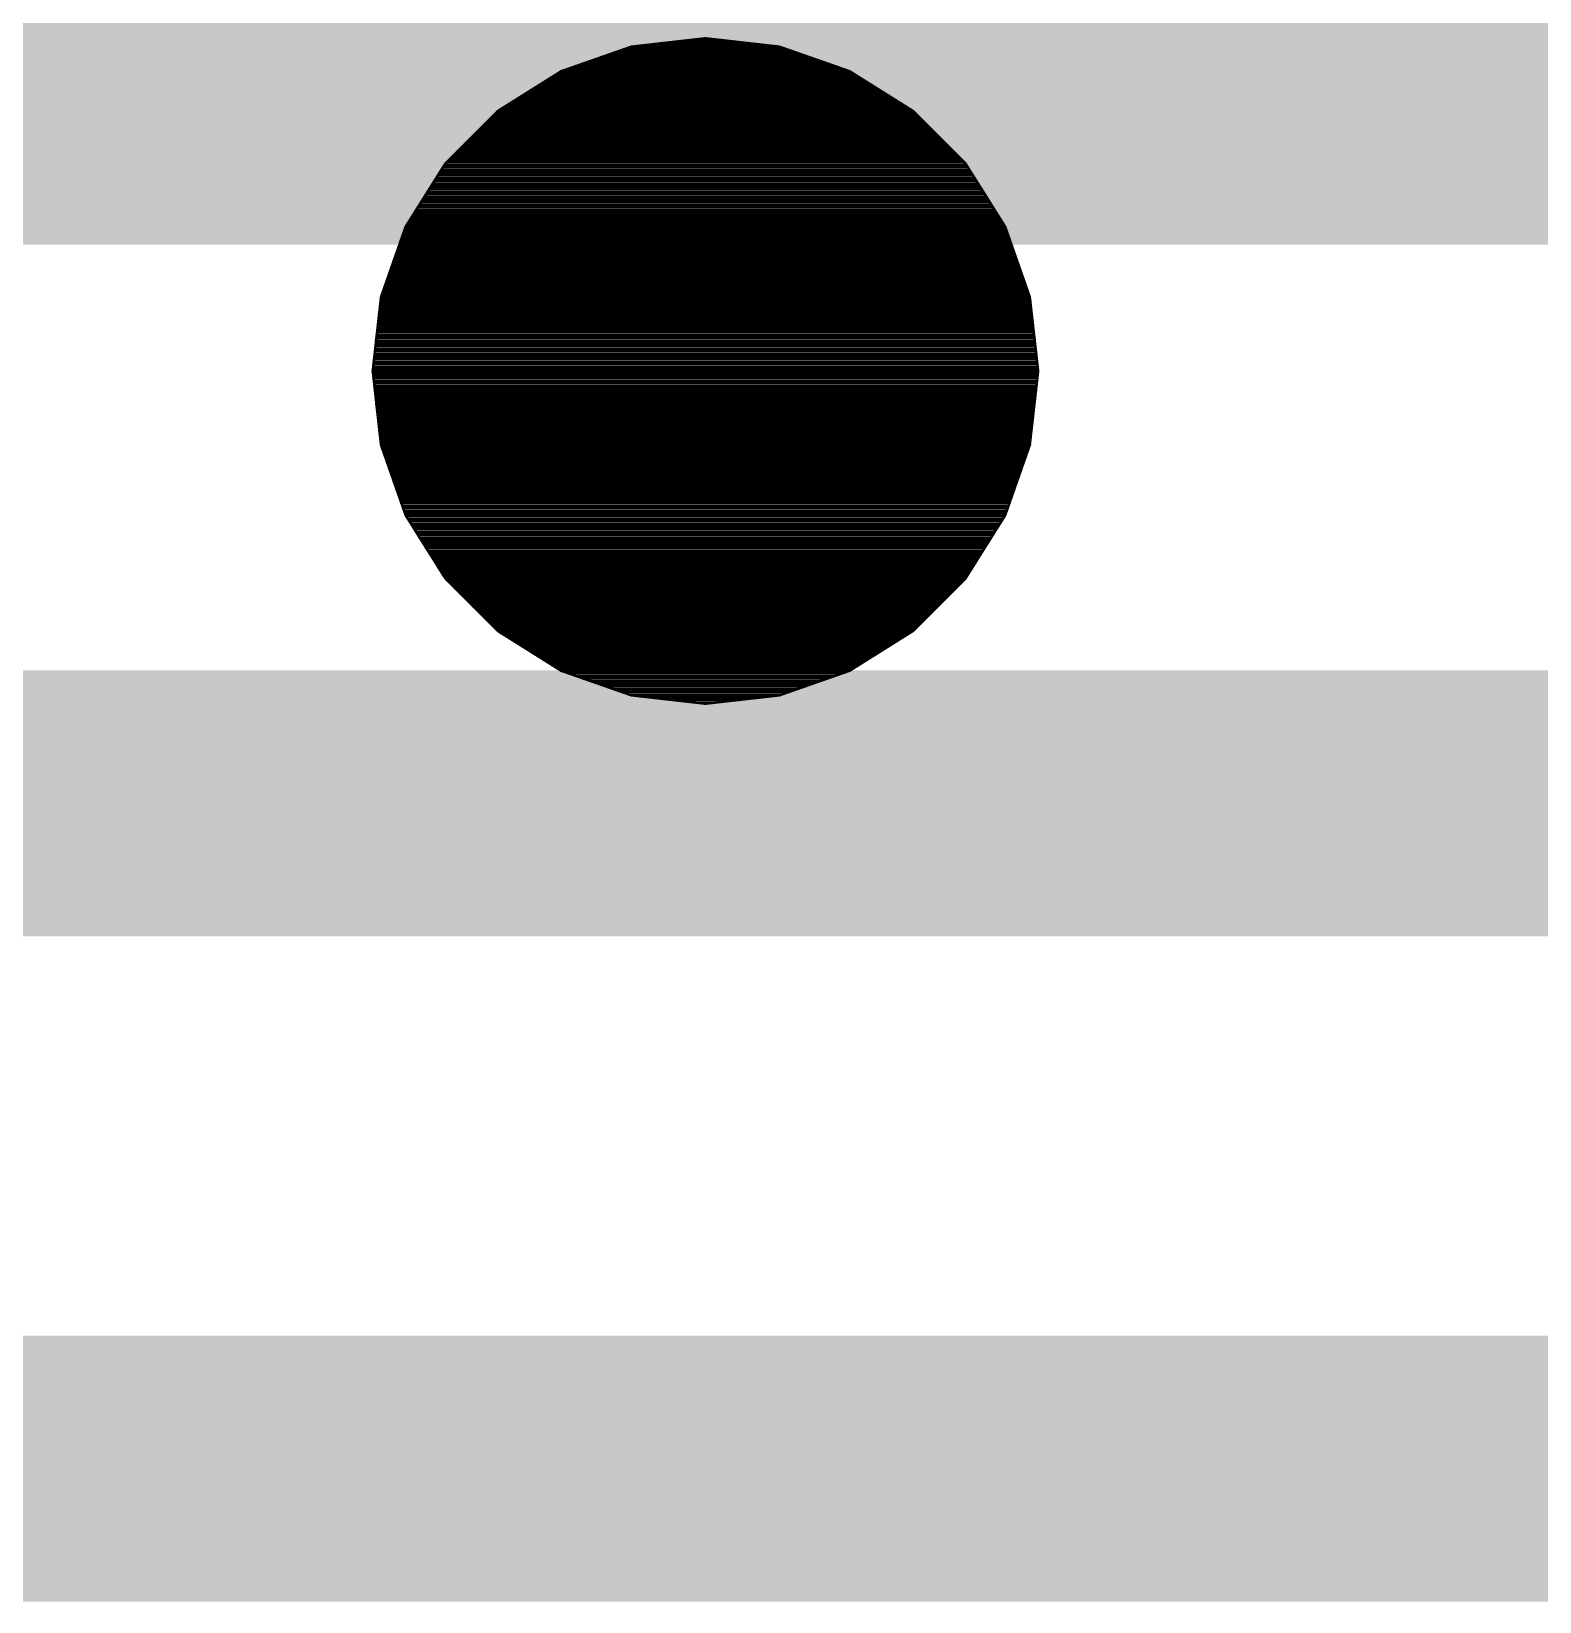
# Model space of a CAD drawing. Extents: x -8 to 102, y -79 to 54.
# Drawn here: x 44.092 to 45.532, y 8.636 to 10.135 of the extents above; entities that cross this region are included whole.
import ezdxf

# ---------------------------------------------------------------- set-up
doc = ezdxf.new("R2010")
doc.units = 0
doc.layers.add('16', color=132, linetype='CONTINUOUS')
doc.layers.add('21', color=41, linetype='CONTINUOUS')

msp = doc.modelspace()

# ---------------------------------------------------------------- linework, layer by layer
at = {"layer": '16', "const_width": 0.254}
for points in [[(57.0484, 10.0584), (38.1307, 10.0584)], [(68.58, 9.398), (37.4673, 9.398)], [(72.918, 8.763), (36.9045, 8.763)]]:
    msp.add_lwpolyline(points, dxfattribs=at)
at = {"layer": '21', "const_width": 0.0025}
for points in [[(44.6651, 10.1203), (44.598, 10.0968)], [(44.655, 10.1168), (44.8165, 10.1168)], [(44.6623, 10.1193), (44.8092, 10.1193)], [(44.7358, 10.1283), (44.6651, 10.1203)], [(44.6789, 10.1219), (44.7926, 10.1219)], [(44.7015, 10.1244), (44.77, 10.1244)], [(44.724, 10.1269), (44.7475, 10.1269)], [(44.8064, 10.1203), (44.7358, 10.1283)], [(44.8735, 10.0968), (44.8064, 10.1203)], [(44.6187, 10.1041), (44.8528, 10.1041)], [(44.626, 10.1066), (44.8455, 10.1066)], [(44.6333, 10.1091), (44.8382, 10.1091)], [(44.6405, 10.1117), (44.831, 10.1117)], [(44.6478, 10.1142), (44.8237, 10.1142)], [(44.598, 10.0968), (44.5378, 10.059)], [(44.5853, 10.0888), (44.8862, 10.0888)], [(44.5893, 10.0914), (44.8822, 10.0914)], [(44.5934, 10.0939), (44.8781, 10.0939)], [(44.5974, 10.0964), (44.8741, 10.0964)], [(44.6042, 10.099), (44.8673, 10.099)], [(44.6115, 10.1015), (44.86, 10.1015)], [(44.9337, 10.059), (44.8735, 10.0968)], [(44.561, 10.0736), (44.9105, 10.0736)], [(44.5651, 10.0761), (44.9064, 10.0761)], [(44.5691, 10.0787), (44.9024, 10.0787)], [(44.5732, 10.0812), (44.8984, 10.0812)], [(44.5772, 10.0837), (44.8943, 10.0837)], [(44.5812, 10.0863), (44.8903, 10.0863)], [(44.5378, 10.059), (44.4875, 10.0087)], [(44.5371, 10.0583), (44.9344, 10.0583)], [(44.5408, 10.0609), (44.9307, 10.0609)], [(44.5449, 10.0634), (44.9267, 10.0634)], [(44.5489, 10.066), (44.9226, 10.066)], [(44.5529, 10.0685), (44.9186, 10.0685)], [(44.557, 10.071), (44.9145, 10.071)], [(44.984, 10.0087), (44.9337, 10.059)], [(44.5219, 10.0431), (44.9496, 10.0431)], [(44.5244, 10.0456), (44.9471, 10.0456)], [(44.527, 10.0482), (44.9445, 10.0482)], [(44.5295, 10.0507), (44.942, 10.0507)], [(44.5321, 10.0533), (44.9394, 10.0533)], [(44.5346, 10.0558), (44.9369, 10.0558)], [(44.5067, 10.0278), (44.9648, 10.0278)], [(44.5092, 10.0304), (44.9623, 10.0304)], [(44.5117, 10.0329), (44.9598, 10.0329)], [(44.5143, 10.0355), (44.9572, 10.0355)], [(44.5168, 10.038), (44.9547, 10.038)], [(44.5194, 10.0405), (44.9521, 10.0405)], [(44.4914, 10.0126), (44.9801, 10.0126)], [(44.494, 10.0151), (44.9775, 10.0151)], [(44.4965, 10.0177), (44.975, 10.0177)], [(44.499, 10.0202), (44.9725, 10.0202)], [(44.5016, 10.0228), (44.9699, 10.0228)], [(44.5041, 10.0253), (44.9674, 10.0253)], [(44.4875, 10.0087), (44.4497, 9.9485)], [(44.4804, 9.9974), (44.9911, 9.9974)], [(44.482, 9.9999), (44.9895, 9.9999)], [(44.4836, 10.0024), (44.9879, 10.0024)], [(44.4852, 10.005), (44.9863, 10.005)], [(44.4868, 10.0075), (44.9847, 10.0075)], [(44.4889, 10.0101), (44.9826, 10.0101)], [(45.0218, 9.9485), (44.984, 10.0087)], [(44.4708, 9.9821), (45.0007, 9.9821)], [(44.4724, 9.9847), (44.9991, 9.9847)], [(44.474, 9.9872), (44.9975, 9.9872)], [(44.4756, 9.9897), (44.9959, 9.9897)], [(44.4772, 9.9923), (44.9943, 9.9923)], [(44.4788, 9.9948), (44.9927, 9.9948)], [(44.4612, 9.9669), (45.0103, 9.9669)], [(44.4628, 9.9694), (45.0087, 9.9694)], [(44.4644, 9.972), (45.0071, 9.972)], [(44.466, 9.9745), (45.0055, 9.9745)], [(44.4676, 9.977), (45.0039, 9.977)], [(44.4692, 9.9796), (45.0023, 9.9796)], [(44.4533, 9.9542), (45.0183, 9.9542)], [(44.4548, 9.9567), (45.0167, 9.9567)], [(44.4564, 9.9593), (45.0151, 9.9593)], [(44.458, 9.9618), (45.0135, 9.9618)], [(44.4596, 9.9643), (45.0119, 9.9643)], [(44.4497, 9.9485), (44.4262, 9.8814)], [(44.4463, 9.9389), (45.0252, 9.9389)], [(44.4472, 9.9415), (45.0243, 9.9415)], [(44.4481, 9.944), (45.0234, 9.944)], [(44.449, 9.9465), (45.0225, 9.9465)], [(44.4501, 9.9491), (45.0214, 9.9491)], [(44.4517, 9.9516), (45.0198, 9.9516)], [(45.0453, 9.8814), (45.0218, 9.9485)], [(44.441, 9.9237), (45.0305, 9.9237)], [(44.4419, 9.9262), (45.0296, 9.9262)], [(44.4428, 9.9288), (45.0287, 9.9288)], [(44.4437, 9.9313), (45.0278, 9.9313)], [(44.4446, 9.9338), (45.0269, 9.9338)], [(44.4455, 9.9364), (45.0261, 9.9364)], [(44.4357, 9.9084), (45.0358, 9.9084)], [(44.4366, 9.911), (45.0349, 9.911)], [(44.4375, 9.9135), (45.0341, 9.9135)], [(44.4383, 9.9161), (45.0332, 9.9161)], [(44.4392, 9.9186), (45.0323, 9.9186)], [(44.4401, 9.9211), (45.0314, 9.9211)], [(44.4303, 9.8932), (45.0412, 9.8932)], [(44.4312, 9.8957), (45.0403, 9.8957)], [(44.4321, 9.8983), (45.0394, 9.8983)], [(44.433, 9.9008), (45.0385, 9.9008)], [(44.4339, 9.9034), (45.0376, 9.9034)], [(44.4348, 9.9059), (45.0367, 9.9059)], [(44.4262, 9.8814), (44.4183, 9.8108)], [(44.4258, 9.878), (45.0457, 9.878)], [(44.4261, 9.8805), (45.0454, 9.8805)], [(44.4268, 9.883), (45.0447, 9.883)], [(44.4277, 9.8856), (45.0438, 9.8856)], [(44.4286, 9.8881), (45.0429, 9.8881)], [(44.4295, 9.8907), (45.0421, 9.8907)], [(45.0533, 9.8108), (45.0453, 9.8814)], [(44.4241, 9.8627), (45.0474, 9.8627)], [(44.4244, 9.8652), (45.0471, 9.8652)], [(44.4247, 9.8678), (45.0468, 9.8678)], [(44.425, 9.8703), (45.0465, 9.8703)], [(44.4253, 9.8729), (45.0463, 9.8729)], [(44.4255, 9.8754), (45.046, 9.8754)], [(44.4224, 9.8475), (45.0491, 9.8475)], [(44.4227, 9.85), (45.0488, 9.85)], [(44.423, 9.8525), (45.0485, 9.8525)], [(44.4232, 9.8551), (45.0483, 9.8551)], [(44.4235, 9.8576), (45.048, 9.8576)], [(44.4238, 9.8602), (45.0477, 9.8602)], [(44.4207, 9.8322), (45.0508, 9.8322)], [(44.421, 9.8348), (45.0505, 9.8348)], [(44.4212, 9.8373), (45.0503, 9.8373)], [(44.4215, 9.8398), (45.05, 9.8398)], [(44.4218, 9.8424), (45.0497, 9.8424)], [(44.4221, 9.8449), (45.0494, 9.8449)], [(44.419, 9.817), (45.0526, 9.817)], [(44.4192, 9.8195), (45.0523, 9.8195)], [(44.4195, 9.8221), (45.052, 9.8221)], [(44.4198, 9.8246), (45.0517, 9.8246)], [(44.4201, 9.8271), (45.0514, 9.8271)], [(44.4204, 9.8297), (45.0511, 9.8297)], [(44.4184, 9.8119), (45.0531, 9.8119)], [(44.4183, 9.8108), (44.4262, 9.7401)], [(44.4184, 9.8094), (45.0531, 9.8094)], [(44.4187, 9.8144), (45.0528, 9.8144)], [(44.4187, 9.8068), (45.0528, 9.8068)], [(44.419, 9.8043), (45.0525, 9.8043)], [(45.0453, 9.7401), (45.0533, 9.8108)], [(44.4193, 9.8017), (45.0522, 9.8017)], [(44.4196, 9.7992), (45.0519, 9.7992)], [(44.4198, 9.7966), (45.0517, 9.7966)], [(44.4201, 9.7941), (45.0514, 9.7941)], [(44.4204, 9.7916), (45.0511, 9.7916)], [(44.4207, 9.789), (45.0508, 9.789)], [(44.421, 9.7865), (45.0505, 9.7865)], [(44.4213, 9.7839), (45.0502, 9.7839)], [(44.4216, 9.7814), (45.0499, 9.7814)], [(44.4218, 9.7789), (45.0497, 9.7789)], [(44.4221, 9.7763), (45.0494, 9.7763)], [(44.4224, 9.7738), (45.0491, 9.7738)], [(44.4227, 9.7712), (45.0488, 9.7712)], [(44.423, 9.7687), (45.0485, 9.7687)], [(44.4233, 9.7662), (45.0482, 9.7662)], [(44.4236, 9.7636), (45.0479, 9.7636)], [(44.4238, 9.7611), (45.0477, 9.7611)], [(44.4241, 9.7585), (45.0474, 9.7585)], [(44.4244, 9.756), (45.0471, 9.756)], [(44.4247, 9.7535), (45.0468, 9.7535)], [(44.425, 9.7509), (45.0465, 9.7509)], [(44.4253, 9.7484), (45.0462, 9.7484)], [(44.4256, 9.7458), (45.0459, 9.7458)], [(44.4258, 9.7433), (45.0457, 9.7433)], [(44.4261, 9.7408), (45.0454, 9.7408)], [(44.4262, 9.7401), (44.4497, 9.673)], [(44.4269, 9.7382), (45.0446, 9.7382)], [(44.4278, 9.7357), (45.0437, 9.7357)], [(44.4286, 9.7331), (45.0429, 9.7331)], [(44.4295, 9.7306), (45.042, 9.7306)], [(44.4304, 9.7281), (45.0411, 9.7281)], [(45.0218, 9.673), (45.0453, 9.7401)], [(44.4313, 9.7255), (45.0402, 9.7255)], [(44.4322, 9.723), (45.0393, 9.723)], [(44.4331, 9.7204), (45.0384, 9.7204)], [(44.434, 9.7179), (45.0375, 9.7179)], [(44.4349, 9.7154), (45.0366, 9.7154)], [(44.4358, 9.7128), (45.0357, 9.7128)], [(44.4366, 9.7103), (45.0348, 9.7103)], [(44.4375, 9.7077), (45.034, 9.7077)], [(44.4384, 9.7052), (45.0331, 9.7052)], [(44.4393, 9.7026), (45.0322, 9.7026)], [(44.4402, 9.7001), (45.0313, 9.7001)], [(44.4411, 9.6976), (45.0304, 9.6976)], [(44.442, 9.695), (45.0295, 9.695)], [(44.4429, 9.6925), (45.0286, 9.6925)], [(44.4438, 9.6899), (45.0277, 9.6899)], [(44.4447, 9.6874), (45.0268, 9.6874)], [(44.4455, 9.6849), (45.026, 9.6849)], [(44.4464, 9.6823), (45.0251, 9.6823)], [(44.4473, 9.6798), (45.0242, 9.6798)], [(44.4482, 9.6772), (45.0233, 9.6772)], [(44.4491, 9.6747), (45.0224, 9.6747)], [(44.4497, 9.673), (44.4875, 9.6128)], [(44.4502, 9.6722), (45.0213, 9.6722)], [(44.4518, 9.6696), (45.0197, 9.6696)], [(44.4534, 9.6671), (45.0181, 9.6671)], [(44.984, 9.6128), (45.0218, 9.673)], [(44.455, 9.6645), (45.0165, 9.6645)], [(44.4566, 9.662), (45.0149, 9.662)], [(44.4582, 9.6595), (45.0133, 9.6595)], [(44.4598, 9.6569), (45.0117, 9.6569)], [(44.4614, 9.6544), (45.0101, 9.6544)], [(44.463, 9.6518), (45.0085, 9.6518)], [(44.4646, 9.6493), (45.0069, 9.6493)], [(44.4662, 9.6468), (45.0053, 9.6468)], [(44.4678, 9.6442), (45.0037, 9.6442)], [(44.4694, 9.6417), (45.0021, 9.6417)], [(44.471, 9.6391), (45.0005, 9.6391)], [(44.4726, 9.6366), (44.9989, 9.6366)], [(44.4742, 9.6341), (44.9973, 9.6341)], [(44.4758, 9.6315), (44.9957, 9.6315)], [(44.4774, 9.629), (44.9941, 9.629)], [(44.479, 9.6264), (44.9925, 9.6264)], [(44.4805, 9.6239), (44.991, 9.6239)], [(44.4821, 9.6213), (44.9894, 9.6213)], [(44.4837, 9.6188), (44.9878, 9.6188)], [(44.4853, 9.6163), (44.9862, 9.6163)], [(44.4869, 9.6137), (44.9846, 9.6137)], [(44.4875, 9.6128), (44.5378, 9.5625)], [(44.4891, 9.6112), (44.9824, 9.6112)], [(44.4917, 9.6086), (44.9798, 9.6086)], [(44.9337, 9.5625), (44.984, 9.6128)], [(44.4942, 9.6061), (44.9773, 9.6061)], [(44.4967, 9.6036), (44.9748, 9.6036)], [(44.4993, 9.601), (44.9722, 9.601)], [(44.5018, 9.5985), (44.9697, 9.5985)], [(44.5044, 9.5959), (44.9671, 9.5959)], [(44.5069, 9.5934), (44.9646, 9.5934)], [(44.5095, 9.5909), (44.9621, 9.5909)], [(44.512, 9.5883), (44.9595, 9.5883)], [(44.5145, 9.5858), (44.957, 9.5858)], [(44.5171, 9.5832), (44.9544, 9.5832)], [(44.5196, 9.5807), (44.9519, 9.5807)], [(44.5222, 9.5782), (44.9493, 9.5782)], [(44.5247, 9.5756), (44.9468, 9.5756)], [(44.5272, 9.5731), (44.9443, 9.5731)], [(44.5298, 9.5705), (44.9417, 9.5705)], [(44.5323, 9.568), (44.9392, 9.568)], [(44.5349, 9.5655), (44.9366, 9.5655)], [(44.5374, 9.5629), (44.9341, 9.5629)], [(44.5378, 9.5625), (44.598, 9.5247)], [(44.8735, 9.5247), (44.9337, 9.5625)], [(44.5412, 9.5604), (44.9303, 9.5604)], [(44.5453, 9.5578), (44.9262, 9.5578)], [(44.5493, 9.5553), (44.9222, 9.5553)], [(44.5533, 9.5527), (44.9182, 9.5527)], [(44.5574, 9.5502), (44.9141, 9.5502)], [(44.5614, 9.5477), (44.9101, 9.5477)], [(44.5655, 9.5451), (44.906, 9.5451)], [(44.5695, 9.5426), (44.902, 9.5426)], [(44.5736, 9.54), (44.8979, 9.54)], [(44.5776, 9.5375), (44.8939, 9.5375)], [(44.5816, 9.535), (44.8899, 9.535)], [(44.5857, 9.5324), (44.8858, 9.5324)], [(44.5897, 9.5299), (44.8818, 9.5299)], [(44.5938, 9.5273), (44.8777, 9.5273)], [(44.5978, 9.5248), (44.8737, 9.5248)], [(44.598, 9.5247), (44.6651, 9.5012)], [(44.6049, 9.5223), (44.8666, 9.5223)], [(44.6122, 9.5197), (44.8593, 9.5197)], [(44.6195, 9.5172), (44.852, 9.5172)], [(44.8064, 9.5012), (44.8735, 9.5247)], [(44.6267, 9.5146), (44.8448, 9.5146)], [(44.634, 9.5121), (44.8375, 9.5121)], [(44.6412, 9.5096), (44.8303, 9.5096)], [(44.6485, 9.507), (44.823, 9.507)], [(44.6558, 9.5045), (44.8157, 9.5045)], [(44.663, 9.5019), (44.8085, 9.5019)], [(44.6651, 9.5012), (44.7358, 9.4932)], [(44.6812, 9.4994), (44.7903, 9.4994)], [(44.7037, 9.4969), (44.7678, 9.4969)], [(44.7263, 9.4943), (44.7452, 9.4943)], [(44.7358, 9.4932), (44.8064, 9.5012)]]:
    msp.add_lwpolyline(points, dxfattribs=at)
at = {"layer": '21', "const_width": 0.0013}
for points in [[(44.655, 10.1174, 1), (44.655, 10.1161)], [(44.6623, 10.1199, 1), (44.6623, 10.1187)], [(44.665, 10.1209, 1), (44.6652, 10.1197)], [(44.6653, 10.1197, 1), (44.6649, 10.1209)], [(44.6789, 10.1225, 1), (44.6789, 10.1212)], [(44.7015, 10.125, 1), (44.7015, 10.1238)], [(44.724, 10.1276, 1), (44.724, 10.1263)], [(44.7358, 10.1289, 1), (44.7357, 10.1276)], [(44.7358, 10.1276, 1), (44.7357, 10.1289)], [(44.7475, 10.1263, 1), (44.7475, 10.1276)], [(44.77, 10.1238, 1), (44.77, 10.125)], [(44.7926, 10.1212, 1), (44.7926, 10.1225)], [(44.8066, 10.1209, 1), (44.8062, 10.1197)], [(44.8063, 10.1197, 1), (44.8065, 10.1209)], [(44.8092, 10.1187, 1), (44.8092, 10.1199)], [(44.8165, 10.1161, 1), (44.8165, 10.1174)], [(44.6115, 10.1022, 1), (44.6115, 10.1009)], [(44.6187, 10.1047, 1), (44.6187, 10.1034)], [(44.626, 10.1072, 1), (44.626, 10.106)], [(44.6333, 10.1098, 1), (44.6333, 10.1085)], [(44.6405, 10.1123, 1), (44.6405, 10.1111)], [(44.6478, 10.1149, 1), (44.6478, 10.1136)], [(44.8237, 10.1136, 1), (44.8237, 10.1149)], [(44.831, 10.1111, 1), (44.831, 10.1123)], [(44.8382, 10.1085, 1), (44.8382, 10.1098)], [(44.8455, 10.106, 1), (44.8455, 10.1072)], [(44.8528, 10.1034, 1), (44.8528, 10.1047)], [(44.86, 10.1009, 1), (44.86, 10.1022)], [(44.5853, 10.0895, 1), (44.5853, 10.0882)], [(44.5893, 10.092, 1), (44.5893, 10.0907)], [(44.5934, 10.0945, 1), (44.5934, 10.0933)], [(44.5974, 10.0971, 1), (44.5974, 10.0958)], [(44.5978, 10.0974, 1), (44.5982, 10.0962)], [(44.5983, 10.0963, 1), (44.5977, 10.0973)], [(44.6042, 10.0996, 1), (44.6042, 10.0983)], [(44.8673, 10.0983, 1), (44.8673, 10.0996)], [(44.8738, 10.0973, 1), (44.8732, 10.0963)], [(44.8733, 10.0962, 1), (44.8737, 10.0974)], [(44.8741, 10.0958, 1), (44.8741, 10.0971)], [(44.8781, 10.0933, 1), (44.8781, 10.0945)], [(44.8822, 10.0907, 1), (44.8822, 10.092)], [(44.8862, 10.0882, 1), (44.8862, 10.0895)], [(44.561, 10.0742, 1), (44.561, 10.0729)], [(44.5651, 10.0768, 1), (44.5651, 10.0755)], [(44.5691, 10.0793, 1), (44.5691, 10.078)], [(44.5732, 10.0818, 1), (44.5732, 10.0806)], [(44.5772, 10.0844, 1), (44.5772, 10.0831)], [(44.5812, 10.0869, 1), (44.5812, 10.0856)], [(44.8903, 10.0856, 1), (44.8903, 10.0869)], [(44.8943, 10.0831, 1), (44.8943, 10.0844)], [(44.8984, 10.0806, 1), (44.8984, 10.0818)], [(44.9024, 10.078, 1), (44.9024, 10.0793)], [(44.9064, 10.0755, 1), (44.9064, 10.0768)], [(44.9105, 10.0729, 1), (44.9105, 10.0742)], [(44.5371, 10.059, 1), (44.5371, 10.0577)], [(44.5375, 10.0595, 1), (44.5381, 10.0584)], [(44.5382, 10.0585, 1), (44.5373, 10.0594)], [(44.5408, 10.0615, 1), (44.5408, 10.0602)], [(44.5449, 10.0641, 1), (44.5449, 10.0628)], [(44.5489, 10.0666, 1), (44.5489, 10.0653)], [(44.5529, 10.0691, 1), (44.5529, 10.0679)], [(44.557, 10.0717, 1), (44.557, 10.0704)], [(44.9145, 10.0704, 1), (44.9145, 10.0717)], [(44.9186, 10.0679, 1), (44.9186, 10.0691)], [(44.9226, 10.0653, 1), (44.9226, 10.0666)], [(44.9267, 10.0628, 1), (44.9267, 10.0641)], [(44.9307, 10.0602, 1), (44.9307, 10.0615)], [(44.9342, 10.0594, 1), (44.9333, 10.0585)], [(44.9334, 10.0584, 1), (44.934, 10.0595)], [(44.9344, 10.0577, 1), (44.9344, 10.059)], [(44.5219, 10.0437, 1), (44.5219, 10.0425)], [(44.5244, 10.0463, 1), (44.5244, 10.045)], [(44.527, 10.0488, 1), (44.527, 10.0475)], [(44.5295, 10.0513, 1), (44.5295, 10.0501)], [(44.5321, 10.0539, 1), (44.5321, 10.0526)], [(44.5346, 10.0564, 1), (44.5346, 10.0552)], [(44.9369, 10.0552, 1), (44.9369, 10.0564)], [(44.9394, 10.0526, 1), (44.9394, 10.0539)], [(44.942, 10.0501, 1), (44.942, 10.0513)], [(44.9445, 10.0475, 1), (44.9445, 10.0488)], [(44.9471, 10.045, 1), (44.9471, 10.0463)], [(44.9496, 10.0425, 1), (44.9496, 10.0437)], [(44.5067, 10.0285, 1), (44.5067, 10.0272)], [(44.5092, 10.031, 1), (44.5092, 10.0298)], [(44.5117, 10.0336, 1), (44.5117, 10.0323)], [(44.5143, 10.0361, 1), (44.5143, 10.0348)], [(44.5168, 10.0386, 1), (44.5168, 10.0374)], [(44.5194, 10.0412, 1), (44.5194, 10.0399)], [(44.9521, 10.0399, 1), (44.9521, 10.0412)], [(44.9547, 10.0374, 1), (44.9547, 10.0386)], [(44.9572, 10.0348, 1), (44.9572, 10.0361)], [(44.9598, 10.0323, 1), (44.9598, 10.0336)], [(44.9623, 10.0298, 1), (44.9623, 10.031)], [(44.9648, 10.0272, 1), (44.9648, 10.0285)], [(44.4914, 10.0132, 1), (44.4914, 10.012)], [(44.494, 10.0158, 1), (44.494, 10.0145)], [(44.4965, 10.0183, 1), (44.4965, 10.017)], [(44.499, 10.0209, 1), (44.499, 10.0196)], [(44.5016, 10.0234, 1), (44.5016, 10.0221)], [(44.5041, 10.0259, 1), (44.5041, 10.0247)], [(44.9674, 10.0247, 1), (44.9674, 10.0259)], [(44.9699, 10.0221, 1), (44.9699, 10.0234)], [(44.9725, 10.0196, 1), (44.9725, 10.0209)], [(44.975, 10.017, 1), (44.975, 10.0183)], [(44.9775, 10.0145, 1), (44.9775, 10.0158)], [(44.9801, 10.012, 1), (44.9801, 10.0132)], [(44.4804, 9.998, 1), (44.4804, 9.9967)], [(44.482, 10.0005, 1), (44.482, 9.9993)], [(44.4836, 10.0031, 1), (44.4836, 10.0018)], [(44.4852, 10.0056, 1), (44.4852, 10.0043)], [(44.4868, 10.0082, 1), (44.4868, 10.0069)], [(44.4871, 10.0092, 1), (44.488, 10.0083)], [(44.4881, 10.0084, 1), (44.487, 10.009)], [(44.4889, 10.0107, 1), (44.4889, 10.0094)], [(44.9826, 10.0094, 1), (44.9826, 10.0107)], [(44.9845, 10.009, 1), (44.9834, 10.0084)], [(44.9835, 10.0083, 1), (44.9844, 10.0092)], [(44.9847, 10.0069, 1), (44.9847, 10.0082)], [(44.9863, 10.0043, 1), (44.9863, 10.0056)], [(44.9879, 10.0018, 1), (44.9879, 10.0031)], [(44.9895, 9.9993, 1), (44.9895, 10.0005)], [(44.9911, 9.9967, 1), (44.9911, 9.998)], [(44.4708, 9.9828, 1), (44.4708, 9.9815)], [(44.4724, 9.9853, 1), (44.4724, 9.984)], [(44.474, 9.9878, 1), (44.474, 9.9866)], [(44.4756, 9.9904, 1), (44.4756, 9.9891)], [(44.4772, 9.9929, 1), (44.4772, 9.9916)], [(44.4788, 9.9955, 1), (44.4788, 9.9942)], [(44.9927, 9.9942, 1), (44.9927, 9.9955)], [(44.9943, 9.9916, 1), (44.9943, 9.9929)], [(44.9959, 9.9891, 1), (44.9959, 9.9904)], [(44.9975, 9.9866, 1), (44.9975, 9.9878)], [(44.9991, 9.984, 1), (44.9991, 9.9853)], [(45.0007, 9.9815, 1), (45.0007, 9.9828)], [(44.4612, 9.9675, 1), (44.4612, 9.9662)], [(44.4628, 9.97, 1), (44.4628, 9.9688)], [(44.4644, 9.9726, 1), (44.4644, 9.9713)], [(44.466, 9.9751, 1), (44.466, 9.9739)], [(44.4676, 9.9777, 1), (44.4676, 9.9764)], [(44.4692, 9.9802, 1), (44.4692, 9.9789)], [(45.0023, 9.9789, 1), (45.0023, 9.9802)], [(45.0039, 9.9764, 1), (45.0039, 9.9777)], [(45.0055, 9.9739, 1), (45.0055, 9.9751)], [(45.0071, 9.9713, 1), (45.0071, 9.9726)], [(45.0087, 9.9688, 1), (45.0087, 9.97)], [(45.0103, 9.9662, 1), (45.0103, 9.9675)], [(44.4517, 9.9523, 1), (44.4517, 9.951)], [(44.4533, 9.9548, 1), (44.4533, 9.9535)], [(44.4548, 9.9573, 1), (44.4548, 9.9561)], [(44.4564, 9.9599, 1), (44.4564, 9.9586)], [(44.458, 9.9624, 1), (44.458, 9.9612)], [(44.4596, 9.965, 1), (44.4596, 9.9637)], [(45.0119, 9.9637, 1), (45.0119, 9.965)], [(45.0135, 9.9612, 1), (45.0135, 9.9624)], [(45.0151, 9.9586, 1), (45.0151, 9.9599)], [(45.0167, 9.9561, 1), (45.0167, 9.9573)], [(45.0183, 9.9535, 1), (45.0183, 9.9548)], [(45.0198, 9.951, 1), (45.0198, 9.9523)], [(44.4463, 9.9396, 1), (44.4463, 9.9383)], [(44.4472, 9.9421, 1), (44.4472, 9.9408)], [(44.4481, 9.9446, 1), (44.4481, 9.9434)], [(44.449, 9.9472, 1), (44.449, 9.9459)], [(44.4503, 9.9483, 1), (44.4491, 9.9487)], [(44.4492, 9.9488, 1), (44.4502, 9.9482)], [(44.4501, 9.9497, 1), (44.4501, 9.9485)], [(45.0224, 9.9487, 1), (45.0212, 9.9483)], [(45.0213, 9.9482, 1), (45.0223, 9.9488)], [(45.0214, 9.9485, 1), (45.0214, 9.9497)], [(45.0225, 9.9459, 1), (45.0225, 9.9472)], [(45.0234, 9.9434, 1), (45.0234, 9.9446)], [(45.0243, 9.9408, 1), (45.0243, 9.9421)], [(45.0252, 9.9383, 1), (45.0252, 9.9396)], [(44.441, 9.9243, 1), (44.441, 9.923)], [(44.4419, 9.9269, 1), (44.4419, 9.9256)], [(44.4428, 9.9294, 1), (44.4428, 9.9281)], [(44.4437, 9.9319, 1), (44.4437, 9.9307)], [(44.4446, 9.9345, 1), (44.4446, 9.9332)], [(44.4455, 9.937, 1), (44.4455, 9.9357)], [(45.0261, 9.9357, 1), (45.0261, 9.937)], [(45.0269, 9.9332, 1), (45.0269, 9.9345)], [(45.0278, 9.9307, 1), (45.0278, 9.9319)], [(45.0287, 9.9281, 1), (45.0287, 9.9294)], [(45.0296, 9.9256, 1), (45.0296, 9.9269)], [(45.0305, 9.923, 1), (45.0305, 9.9243)], [(44.4357, 9.9091, 1), (44.4357, 9.9078)], [(44.4366, 9.9116, 1), (44.4366, 9.9103)], [(44.4375, 9.9142, 1), (44.4375, 9.9129)], [(44.4383, 9.9167, 1), (44.4383, 9.9154)], [(44.4392, 9.9192, 1), (44.4392, 9.918)], [(44.4401, 9.9218, 1), (44.4401, 9.9205)], [(45.0314, 9.9205, 1), (45.0314, 9.9218)], [(45.0323, 9.918, 1), (45.0323, 9.9192)], [(45.0332, 9.9154, 1), (45.0332, 9.9167)], [(45.0341, 9.9129, 1), (45.0341, 9.9142)], [(45.0349, 9.9103, 1), (45.0349, 9.9116)], [(45.0358, 9.9078, 1), (45.0358, 9.9091)], [(44.4303, 9.8938, 1), (44.4303, 9.8926)], [(44.4312, 9.8964, 1), (44.4312, 9.8951)], [(44.4321, 9.8989, 1), (44.4321, 9.8976)], [(44.433, 9.9015, 1), (44.433, 9.9002)], [(44.4339, 9.904, 1), (44.4339, 9.9027)], [(44.4348, 9.9065, 1), (44.4348, 9.9053)], [(45.0367, 9.9053, 1), (45.0367, 9.9065)], [(45.0376, 9.9027, 1), (45.0376, 9.904)], [(45.0385, 9.9002, 1), (45.0385, 9.9015)], [(45.0394, 9.8976, 1), (45.0394, 9.8989)], [(45.0403, 9.8951, 1), (45.0403, 9.8964)], [(45.0412, 9.8926, 1), (45.0412, 9.8938)], [(44.4258, 9.8786, 1), (44.4258, 9.8773)], [(44.4261, 9.8811, 1), (44.4261, 9.8799)], [(44.4256, 9.8816, 1), (44.4268, 9.8812)], [(44.4268, 9.8813, 1), (44.4256, 9.8815)], [(44.4268, 9.8837, 1), (44.4268, 9.8824)], [(44.4277, 9.8862, 1), (44.4277, 9.8849)], [(44.4286, 9.8887, 1), (44.4286, 9.8875)], [(44.4295, 9.8913, 1), (44.4295, 9.89)], [(45.0421, 9.89, 1), (45.0421, 9.8913)], [(45.0429, 9.8875, 1), (45.0429, 9.8887)], [(45.0438, 9.8849, 1), (45.0438, 9.8862)], [(45.0447, 9.8824, 1), (45.0447, 9.8837)], [(45.0459, 9.8815, 1), (45.0447, 9.8813)], [(45.0447, 9.8812, 1), (45.0459, 9.8816)], [(45.0454, 9.8799, 1), (45.0454, 9.8811)], [(45.0457, 9.8773, 1), (45.0457, 9.8786)], [(44.4241, 9.8633, 1), (44.4241, 9.8621)], [(44.4244, 9.8659, 1), (44.4244, 9.8646)], [(44.4247, 9.8684, 1), (44.4247, 9.8672)], [(44.425, 9.871, 1), (44.425, 9.8697)], [(44.4253, 9.8735, 1), (44.4253, 9.8722)], [(44.4255, 9.876, 1), (44.4255, 9.8748)], [(45.046, 9.8748, 1), (45.046, 9.876)], [(45.0463, 9.8722, 1), (45.0463, 9.8735)], [(45.0465, 9.8697, 1), (45.0465, 9.871)], [(45.0468, 9.8672, 1), (45.0468, 9.8684)], [(45.0471, 9.8646, 1), (45.0471, 9.8659)], [(45.0474, 9.8621, 1), (45.0474, 9.8633)], [(44.4224, 9.8481, 1), (44.4224, 9.8468)], [(44.4227, 9.8506, 1), (44.4227, 9.8494)], [(44.423, 9.8532, 1), (44.423, 9.8519)], [(44.4232, 9.8557, 1), (44.4232, 9.8544)], [(44.4235, 9.8583, 1), (44.4235, 9.857)], [(44.4238, 9.8608, 1), (44.4238, 9.8595)], [(45.0477, 9.8595, 1), (45.0477, 9.8608)], [(45.048, 9.857, 1), (45.048, 9.8583)], [(45.0483, 9.8544, 1), (45.0483, 9.8557)], [(45.0485, 9.8519, 1), (45.0485, 9.8532)], [(45.0488, 9.8494, 1), (45.0488, 9.8506)], [(45.0491, 9.8468, 1), (45.0491, 9.8481)], [(44.4207, 9.8329, 1), (44.4207, 9.8316)], [(44.421, 9.8354, 1), (44.421, 9.8341)], [(44.4212, 9.8379, 1), (44.4212, 9.8367)], [(44.4215, 9.8405, 1), (44.4215, 9.8392)], [(44.4218, 9.843, 1), (44.4218, 9.8417)], [(44.4221, 9.8456, 1), (44.4221, 9.8443)], [(45.0494, 9.8443, 1), (45.0494, 9.8456)], [(45.0497, 9.8417, 1), (45.0497, 9.843)], [(45.05, 9.8392, 1), (45.05, 9.8405)], [(45.0503, 9.8367, 1), (45.0503, 9.8379)], [(45.0505, 9.8341, 1), (45.0505, 9.8354)], [(45.0508, 9.8316, 1), (45.0508, 9.8329)], [(44.419, 9.8176, 1), (44.419, 9.8163)], [(44.4192, 9.8202, 1), (44.4192, 9.8189)], [(44.4195, 9.8227, 1), (44.4195, 9.8214)], [(44.4198, 9.8252, 1), (44.4198, 9.824)], [(44.4201, 9.8278, 1), (44.4201, 9.8265)], [(44.4204, 9.8303, 1), (44.4204, 9.829)], [(45.0511, 9.829, 1), (45.0511, 9.8303)], [(45.0514, 9.8265, 1), (45.0514, 9.8278)], [(45.0517, 9.824, 1), (45.0517, 9.8252)], [(45.052, 9.8214, 1), (45.052, 9.8227)], [(45.0523, 9.8189, 1), (45.0523, 9.8202)], [(45.0526, 9.8163, 1), (45.0526, 9.8176)], [(44.4189, 9.8108, 1), (44.4176, 9.8107)], [(44.4176, 9.8108, 1), (44.4189, 9.8107)], [(44.4184, 9.8125, 1), (44.4184, 9.8113)], [(44.4184, 9.81, 1), (44.4184, 9.8087)], [(44.4187, 9.8151, 1), (44.4187, 9.8138)], [(44.4187, 9.8074, 1), (44.4187, 9.8062)], [(44.419, 9.8049, 1), (44.419, 9.8036)], [(44.4193, 9.8024, 1), (44.4193, 9.8011)], [(45.0522, 9.8011, 1), (45.0522, 9.8024)], [(45.0539, 9.8107, 1), (45.0526, 9.8108)], [(45.0526, 9.8107, 1), (45.0539, 9.8108)], [(45.0525, 9.8036, 1), (45.0525, 9.8049)], [(45.0528, 9.8138, 1), (45.0528, 9.8151)], [(45.0528, 9.8062, 1), (45.0528, 9.8074)], [(45.0531, 9.8113, 1), (45.0531, 9.8125)], [(45.0531, 9.8087, 1), (45.0531, 9.81)], [(44.4196, 9.7998, 1), (44.4196, 9.7986)], [(44.4198, 9.7973, 1), (44.4198, 9.796)], [(44.4201, 9.7947, 1), (44.4201, 9.7935)], [(44.4204, 9.7922, 1), (44.4204, 9.7909)], [(44.4207, 9.7897, 1), (44.4207, 9.7884)], [(45.0508, 9.7884, 1), (45.0508, 9.7897)], [(45.0511, 9.7909, 1), (45.0511, 9.7922)], [(45.0514, 9.7935, 1), (45.0514, 9.7947)], [(45.0517, 9.796, 1), (45.0517, 9.7973)], [(45.0519, 9.7986, 1), (45.0519, 9.7998)], [(44.421, 9.7871, 1), (44.421, 9.7859)], [(44.4213, 9.7846, 1), (44.4213, 9.7833)], [(44.4216, 9.782, 1), (44.4216, 9.7808)], [(44.4218, 9.7795, 1), (44.4218, 9.7782)], [(44.4221, 9.777, 1), (44.4221, 9.7757)], [(44.4224, 9.7744, 1), (44.4224, 9.7731)], [(45.0491, 9.7731, 1), (45.0491, 9.7744)], [(45.0494, 9.7757, 1), (45.0494, 9.777)], [(45.0497, 9.7782, 1), (45.0497, 9.7795)], [(45.0499, 9.7808, 1), (45.0499, 9.782)], [(45.0502, 9.7833, 1), (45.0502, 9.7846)], [(45.0505, 9.7859, 1), (45.0505, 9.7871)], [(44.4227, 9.7719, 1), (44.4227, 9.7706)], [(44.423, 9.7693, 1), (44.423, 9.7681)], [(44.4233, 9.7668, 1), (44.4233, 9.7655)], [(44.4236, 9.7643, 1), (44.4236, 9.763)], [(44.4238, 9.7617, 1), (44.4238, 9.7604)], [(44.4241, 9.7592, 1), (44.4241, 9.7579)], [(45.0474, 9.7579, 1), (45.0474, 9.7592)], [(45.0477, 9.7604, 1), (45.0477, 9.7617)], [(45.0479, 9.763, 1), (45.0479, 9.7643)], [(45.0482, 9.7655, 1), (45.0482, 9.7668)], [(45.0485, 9.7681, 1), (45.0485, 9.7693)], [(45.0488, 9.7706, 1), (45.0488, 9.7719)], [(44.4244, 9.7566, 1), (44.4244, 9.7554)], [(44.4247, 9.7541, 1), (44.4247, 9.7528)], [(44.425, 9.7516, 1), (44.425, 9.7503)], [(44.4253, 9.749, 1), (44.4253, 9.7477)], [(44.4256, 9.7465, 1), (44.4256, 9.7452)], [(44.4258, 9.7439, 1), (44.4258, 9.7427)], [(45.0457, 9.7427, 1), (45.0457, 9.7439)], [(45.0459, 9.7452, 1), (45.0459, 9.7465)], [(45.0462, 9.7477, 1), (45.0462, 9.749)], [(45.0465, 9.7503, 1), (45.0465, 9.7516)], [(45.0468, 9.7528, 1), (45.0468, 9.7541)], [(45.0471, 9.7554, 1), (45.0471, 9.7566)], [(44.4261, 9.7414, 1), (44.4261, 9.7401)], [(44.4268, 9.7403, 1), (44.4256, 9.7399)], [(44.4256, 9.74, 1), (44.4268, 9.7402)], [(44.4269, 9.7389, 1), (44.4269, 9.7376)], [(44.4278, 9.7363, 1), (44.4278, 9.735)], [(44.4286, 9.7338, 1), (44.4286, 9.7325)], [(44.4295, 9.7312, 1), (44.4295, 9.73)], [(44.4304, 9.7287, 1), (44.4304, 9.7274)], [(45.0411, 9.7274, 1), (45.0411, 9.7287)], [(45.042, 9.73, 1), (45.042, 9.7312)], [(45.0429, 9.7325, 1), (45.0429, 9.7338)], [(45.0437, 9.735, 1), (45.0437, 9.7363)], [(45.0459, 9.7399, 1), (45.0447, 9.7403)], [(45.0447, 9.7402, 1), (45.0459, 9.74)], [(45.0446, 9.7376, 1), (45.0446, 9.7389)], [(45.0454, 9.7401, 1), (45.0454, 9.7414)], [(44.4313, 9.7261, 1), (44.4313, 9.7249)], [(44.4322, 9.7236, 1), (44.4322, 9.7223)], [(44.4331, 9.7211, 1), (44.4331, 9.7198)], [(44.434, 9.7185, 1), (44.434, 9.7173)], [(44.4349, 9.716, 1), (44.4349, 9.7147)], [(44.4358, 9.7134, 1), (44.4358, 9.7122)], [(45.0357, 9.7122, 1), (45.0357, 9.7134)], [(45.0366, 9.7147, 1), (45.0366, 9.716)], [(45.0375, 9.7173, 1), (45.0375, 9.7185)], [(45.0384, 9.7198, 1), (45.0384, 9.7211)], [(45.0393, 9.7223, 1), (45.0393, 9.7236)], [(45.0402, 9.7249, 1), (45.0402, 9.7261)], [(44.4366, 9.7109, 1), (44.4366, 9.7096)], [(44.4375, 9.7084, 1), (44.4375, 9.7071)], [(44.4384, 9.7058, 1), (44.4384, 9.7046)], [(44.4393, 9.7033, 1), (44.4393, 9.702)], [(44.4402, 9.7007, 1), (44.4402, 9.6995)], [(44.4411, 9.6982, 1), (44.4411, 9.6969)], [(45.0304, 9.6969, 1), (45.0304, 9.6982)], [(45.0313, 9.6995, 1), (45.0313, 9.7007)], [(45.0322, 9.702, 1), (45.0322, 9.7033)], [(45.0331, 9.7046, 1), (45.0331, 9.7058)], [(45.034, 9.7071, 1), (45.034, 9.7084)], [(45.0348, 9.7096, 1), (45.0348, 9.7109)], [(44.442, 9.6957, 1), (44.442, 9.6944)], [(44.4429, 9.6931, 1), (44.4429, 9.6918)], [(44.4438, 9.6906, 1), (44.4438, 9.6893)], [(44.4447, 9.688, 1), (44.4447, 9.6868)], [(44.4455, 9.6855, 1), (44.4455, 9.6842)], [(44.4464, 9.683, 1), (44.4464, 9.6817)], [(45.0251, 9.6817, 1), (45.0251, 9.683)], [(45.026, 9.6842, 1), (45.026, 9.6855)], [(45.0268, 9.6868, 1), (45.0268, 9.688)], [(45.0277, 9.6893, 1), (45.0277, 9.6906)], [(45.0286, 9.6918, 1), (45.0286, 9.6931)], [(45.0295, 9.6944, 1), (45.0295, 9.6957)], [(44.4473, 9.6804, 1), (44.4473, 9.6791)], [(44.4482, 9.6779, 1), (44.4482, 9.6766)], [(44.4491, 9.6753, 1), (44.4491, 9.6741)], [(44.4502, 9.6733, 1), (44.4492, 9.6727)], [(44.4491, 9.6728, 1), (44.4503, 9.6732)], [(44.4502, 9.6728, 1), (44.4502, 9.6715)], [(44.4518, 9.6703, 1), (44.4518, 9.669)], [(44.4534, 9.6677, 1), (44.4534, 9.6664)], [(45.0181, 9.6664, 1), (45.0181, 9.6677)], [(45.0197, 9.669, 1), (45.0197, 9.6703)], [(45.0212, 9.6732, 1), (45.0224, 9.6728)], [(45.0223, 9.6727, 1), (45.0213, 9.6733)], [(45.0213, 9.6715, 1), (45.0213, 9.6728)], [(45.0224, 9.6741, 1), (45.0224, 9.6753)], [(45.0233, 9.6766, 1), (45.0233, 9.6779)], [(45.0242, 9.6791, 1), (45.0242, 9.6804)], [(44.455, 9.6652, 1), (44.455, 9.6639)], [(44.4566, 9.6626, 1), (44.4566, 9.6614)], [(44.4582, 9.6601, 1), (44.4582, 9.6588)], [(44.4598, 9.6576, 1), (44.4598, 9.6563)], [(44.4614, 9.655, 1), (44.4614, 9.6537)], [(45.0101, 9.6537, 1), (45.0101, 9.655)], [(45.0117, 9.6563, 1), (45.0117, 9.6576)], [(45.0133, 9.6588, 1), (45.0133, 9.6601)], [(45.0149, 9.6614, 1), (45.0149, 9.6626)], [(45.0165, 9.6639, 1), (45.0165, 9.6652)], [(44.463, 9.6525, 1), (44.463, 9.6512)], [(44.4646, 9.6499, 1), (44.4646, 9.6487)], [(44.4662, 9.6474, 1), (44.4662, 9.6461)], [(44.4678, 9.6448, 1), (44.4678, 9.6436)], [(44.4694, 9.6423, 1), (44.4694, 9.641)], [(44.471, 9.6398, 1), (44.471, 9.6385)], [(45.0005, 9.6385, 1), (45.0005, 9.6398)], [(45.0021, 9.641, 1), (45.0021, 9.6423)], [(45.0037, 9.6436, 1), (45.0037, 9.6448)], [(45.0053, 9.6461, 1), (45.0053, 9.6474)], [(45.0069, 9.6487, 1), (45.0069, 9.6499)], [(45.0085, 9.6512, 1), (45.0085, 9.6525)], [(44.4726, 9.6372, 1), (44.4726, 9.636)], [(44.4742, 9.6347, 1), (44.4742, 9.6334)], [(44.4758, 9.6321, 1), (44.4758, 9.6309)], [(44.4774, 9.6296, 1), (44.4774, 9.6283)], [(44.479, 9.6271, 1), (44.479, 9.6258)], [(44.4805, 9.6245, 1), (44.4805, 9.6233)], [(44.991, 9.6233, 1), (44.991, 9.6245)], [(44.9925, 9.6258, 1), (44.9925, 9.6271)], [(44.9941, 9.6283, 1), (44.9941, 9.6296)], [(44.9957, 9.6309, 1), (44.9957, 9.6321)], [(44.9973, 9.6334, 1), (44.9973, 9.6347)], [(44.9989, 9.636, 1), (44.9989, 9.6372)], [(44.4821, 9.622, 1), (44.4821, 9.6207)], [(44.4837, 9.6194, 1), (44.4837, 9.6182)], [(44.4853, 9.6169, 1), (44.4853, 9.6156)], [(44.4869, 9.6144, 1), (44.4869, 9.6131)], [(44.488, 9.6132, 1), (44.4871, 9.6123)], [(44.487, 9.6125, 1), (44.4881, 9.6131)], [(44.4891, 9.6118, 1), (44.4891, 9.6105)], [(44.4917, 9.6093, 1), (44.4917, 9.608)], [(44.9798, 9.608, 1), (44.9798, 9.6093)], [(44.9824, 9.6105, 1), (44.9824, 9.6118)], [(44.9834, 9.6131, 1), (44.9845, 9.6125)], [(44.9844, 9.6123, 1), (44.9835, 9.6132)], [(44.9846, 9.6131, 1), (44.9846, 9.6144)], [(44.9862, 9.6156, 1), (44.9862, 9.6169)], [(44.9878, 9.6182, 1), (44.9878, 9.6194)], [(44.9894, 9.6207, 1), (44.9894, 9.622)], [(44.4942, 9.6067, 1), (44.4942, 9.6055)], [(44.4967, 9.6042, 1), (44.4967, 9.6029)], [(44.4993, 9.6017, 1), (44.4993, 9.6004)], [(44.5018, 9.5991, 1), (44.5018, 9.5978)], [(44.5044, 9.5966, 1), (44.5044, 9.5953)], [(44.5069, 9.594, 1), (44.5069, 9.5928)], [(44.9646, 9.5928, 1), (44.9646, 9.594)], [(44.9671, 9.5953, 1), (44.9671, 9.5966)], [(44.9697, 9.5978, 1), (44.9697, 9.5991)], [(44.9722, 9.6004, 1), (44.9722, 9.6017)], [(44.9748, 9.6029, 1), (44.9748, 9.6042)], [(44.9773, 9.6055, 1), (44.9773, 9.6067)], [(44.5095, 9.5915, 1), (44.5095, 9.5902)], [(44.512, 9.589, 1), (44.512, 9.5877)], [(44.5145, 9.5864, 1), (44.5145, 9.5851)], [(44.5171, 9.5839, 1), (44.5171, 9.5826)], [(44.5196, 9.5813, 1), (44.5196, 9.5801)], [(44.5222, 9.5788, 1), (44.5222, 9.5775)], [(44.9493, 9.5775, 1), (44.9493, 9.5788)], [(44.9519, 9.5801, 1), (44.9519, 9.5813)], [(44.9544, 9.5826, 1), (44.9544, 9.5839)], [(44.957, 9.5851, 1), (44.957, 9.5864)], [(44.9595, 9.5877, 1), (44.9595, 9.589)], [(44.9621, 9.5902, 1), (44.9621, 9.5915)], [(44.5247, 9.5763, 1), (44.5247, 9.575)], [(44.5272, 9.5737, 1), (44.5272, 9.5724)], [(44.5298, 9.5712, 1), (44.5298, 9.5699)], [(44.5323, 9.5686, 1), (44.5323, 9.5674)], [(44.5349, 9.5661, 1), (44.5349, 9.5648)], [(44.5374, 9.5635, 1), (44.5374, 9.5623)], [(44.5381, 9.5631, 1), (44.5375, 9.562)], [(44.5373, 9.5621, 1), (44.5382, 9.563)], [(44.9333, 9.563, 1), (44.9342, 9.5621)], [(44.934, 9.562, 1), (44.9334, 9.5631)], [(44.9341, 9.5623, 1), (44.9341, 9.5635)], [(44.9366, 9.5648, 1), (44.9366, 9.5661)], [(44.9392, 9.5674, 1), (44.9392, 9.5686)], [(44.9417, 9.5699, 1), (44.9417, 9.5712)], [(44.9443, 9.5724, 1), (44.9443, 9.5737)], [(44.9468, 9.575, 1), (44.9468, 9.5763)], [(44.5412, 9.561, 1), (44.5412, 9.5597)], [(44.5453, 9.5585, 1), (44.5453, 9.5572)], [(44.5493, 9.5559, 1), (44.5493, 9.5547)], [(44.5533, 9.5534, 1), (44.5533, 9.5521)], [(44.5574, 9.5508, 1), (44.5574, 9.5496)], [(44.5614, 9.5483, 1), (44.5614, 9.547)], [(44.9101, 9.547, 1), (44.9101, 9.5483)], [(44.9141, 9.5496, 1), (44.9141, 9.5508)], [(44.9182, 9.5521, 1), (44.9182, 9.5534)], [(44.9222, 9.5547, 1), (44.9222, 9.5559)], [(44.9262, 9.5572, 1), (44.9262, 9.5585)], [(44.9303, 9.5597, 1), (44.9303, 9.561)], [(44.5655, 9.5458, 1), (44.5655, 9.5445)], [(44.5695, 9.5432, 1), (44.5695, 9.542)], [(44.5736, 9.5407, 1), (44.5736, 9.5394)], [(44.5776, 9.5381, 1), (44.5776, 9.5369)], [(44.5816, 9.5356, 1), (44.5816, 9.5343)], [(44.5857, 9.5331, 1), (44.5857, 9.5318)], [(44.8858, 9.5318, 1), (44.8858, 9.5331)], [(44.8899, 9.5343, 1), (44.8899, 9.5356)], [(44.8939, 9.5369, 1), (44.8939, 9.5381)], [(44.8979, 9.5394, 1), (44.8979, 9.5407)], [(44.902, 9.542, 1), (44.902, 9.5432)], [(44.906, 9.5445, 1), (44.906, 9.5458)], [(44.5897, 9.5305, 1), (44.5897, 9.5292)], [(44.5938, 9.528, 1), (44.5938, 9.5267)], [(44.5978, 9.5254, 1), (44.5978, 9.5242)], [(44.5982, 9.5253, 1), (44.5978, 9.5241)], [(44.5977, 9.5242, 1), (44.5983, 9.5252)], [(44.6049, 9.5229, 1), (44.6049, 9.5216)], [(44.6122, 9.5204, 1), (44.6122, 9.5191)], [(44.6195, 9.5178, 1), (44.6195, 9.5165)], [(44.852, 9.5165, 1), (44.852, 9.5178)], [(44.8593, 9.5191, 1), (44.8593, 9.5204)], [(44.8666, 9.5216, 1), (44.8666, 9.5229)], [(44.8732, 9.5252, 1), (44.8738, 9.5242)], [(44.8737, 9.5241, 1), (44.8733, 9.5253)], [(44.8737, 9.5242, 1), (44.8737, 9.5254)], [(44.8777, 9.5267, 1), (44.8777, 9.528)], [(44.8818, 9.5292, 1), (44.8818, 9.5305)], [(44.6267, 9.5153, 1), (44.6267, 9.514)], [(44.634, 9.5127, 1), (44.634, 9.5115)], [(44.6412, 9.5102, 1), (44.6412, 9.5089)], [(44.6485, 9.5077, 1), (44.6485, 9.5064)], [(44.6558, 9.5051, 1), (44.6558, 9.5038)], [(44.8157, 9.5038, 1), (44.8157, 9.5051)], [(44.823, 9.5064, 1), (44.823, 9.5077)], [(44.8303, 9.5089, 1), (44.8303, 9.5102)], [(44.8375, 9.5115, 1), (44.8375, 9.5127)], [(44.8448, 9.514, 1), (44.8448, 9.5153)], [(44.663, 9.5026, 1), (44.663, 9.5013)], [(44.6652, 9.5018, 1), (44.665, 9.5006)], [(44.6649, 9.5006, 1), (44.6653, 9.5018)], [(44.6812, 9.5, 1), (44.6812, 9.4988)], [(44.7037, 9.4975, 1), (44.7037, 9.4962)], [(44.7263, 9.495, 1), (44.7263, 9.4937)], [(44.7357, 9.4939, 1), (44.7358, 9.4926)], [(44.7357, 9.4926, 1), (44.7358, 9.4939)], [(44.7452, 9.4937, 1), (44.7452, 9.495)], [(44.7678, 9.4962, 1), (44.7678, 9.4975)], [(44.7903, 9.4988, 1), (44.7903, 9.5)], [(44.8062, 9.5018, 1), (44.8066, 9.5006)], [(44.8065, 9.5006, 1), (44.8063, 9.5018)], [(44.8085, 9.5013, 1), (44.8085, 9.5026)]]:
    msp.add_lwpolyline(points, format="xyb", dxfattribs=at)

doc.saveas('drawing.dxf')
